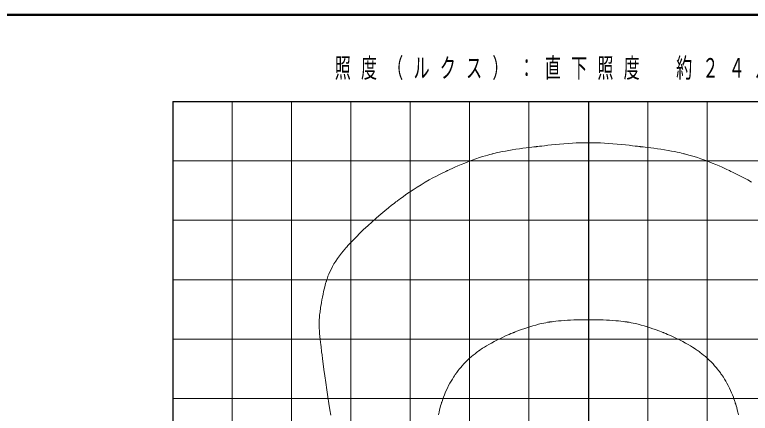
# Model space of a CAD drawing. Units: millimetres on the paper, scale 1:30. Extents: x 1315 to 1680, y -330 to -40.
# Drawn here: x 1550.8 to 1633.5, y -84.8 to -40 of the extents above; entities that cross this region are included whole.
import ezdxf

# ---------------------------------------------------------------- set-up
doc = ezdxf.new("R2010")
doc.units = ezdxf.units.MM
doc.layers.add('1_300', color=7, linetype='Continuous', lineweight=13)
doc.layers.add('NAKAMURA図枠', color=7, linetype='Continuous', lineweight=13)
doc.styles.add('ＭＳ ゴシック', font='')
doc.styles.get('ＭＳ ゴシック').set_extended_font_data('MS Gothic')

msp = doc.modelspace()

# ---------------------------------------------------------------- linework, layer by layer
at = {"layer": '1_300', "color": 2, "lineweight": 25}
for q in [(1661.977, -49.742), (1568.537, -156.53)]:
    msp.add_line((1568.537, -49.742), q, dxfattribs=at)
at = {"layer": '1_300', "color": 70}
for p, q in [((1575.217, -49.742), (1575.217, -156.53)), ((1581.891, -49.742), (1581.891, -156.53)), ((1588.571, -49.742), (1588.571, -156.53)), ((1595.231, -49.742), (1595.231, -156.53)), ((1601.911, -49.742), (1601.911, -156.53)), ((1608.578, -49.742), (1608.578, -156.53)), ((1621.932, -49.742), (1621.932, -156.53)), ((1628.613, -49.742), (1628.613, -156.53)), ((1568.537, -56.423), (1661.977, -56.423)), ((1568.537, -63.097), (1661.977, -63.097)), ((1568.537, -69.777), (1661.977, -69.777)), ((1568.537, -76.444), (1661.977, -76.444)), ((1568.537, -83.124), (1661.977, -83.124))]:
    msp.add_line(p, q, dxfattribs=at)
at = {"layer": '1_300', "color": 1, "lineweight": 25}
msp.add_line((1615.258, -49.742), (1615.258, -156.53), dxfattribs=at)
at = {"layer": '1_300', "color": 4}
for points in [[(1586.315, -85.008), (1586.203, -84.392), (1586.105, -83.691), (1585.979, -82.935), (1585.867, -82.137), (1585.74, -81.338), (1585.642, -80.568), (1585.544, -79.854), (1585.46, -79.224), (1585.376, -78.677), (1585.32, -78.229), (1585.278, -77.893), (1585.25, -77.655), (1585.236, -77.515), (1585.236, -77.473), (1585.222, -77.417), (1585.208, -77.291), (1585.18, -77.081), (1585.152, -76.801), (1585.124, -76.493), (1585.082, -76.171), (1585.054, -75.834), (1585.026, -75.512), (1585.012, -75.204), (1584.998, -74.924), (1584.998, -74.672), (1584.998, -74.448), (1585.012, -74.238), (1585.026, -74.056), (1585.04, -73.902), (1585.054, -73.776), (1585.054, -73.678), (1585.068, -73.622), (1585.068, -73.594), (1585.068, -73.58), (1585.082, -73.523), (1585.096, -73.411), (1585.11, -73.271), (1585.138, -73.089), (1585.166, -72.865), (1585.208, -72.613), (1585.25, -72.333), (1585.306, -72.025), (1585.362, -71.717), (1585.432, -71.409), (1585.488, -71.101), (1585.558, -70.834), (1585.628, -70.582), (1585.684, -70.372), (1585.726, -70.19), (1585.768, -70.078), (1585.796, -69.994), (1585.796, -69.966), (1585.81, -69.938), (1585.824, -69.868), (1585.867, -69.742), (1585.922, -69.588), (1585.993, -69.378), (1586.091, -69.14), (1586.203, -68.888), (1586.343, -68.608), (1586.497, -68.299), (1586.665, -67.991), (1586.861, -67.683), (1587.071, -67.375), (1587.295, -67.081), (1587.505, -66.801), (1587.701, -66.563), (1587.869, -66.353), (1588.009, -66.199), (1588.093, -66.115), (1588.121, -66.073), (1588.149, -66.045), (1588.233, -65.947), (1588.373, -65.793), (1588.583, -65.569), (1588.85, -65.288), (1589.186, -64.952), (1589.564, -64.56), (1589.998, -64.14), (1590.474, -63.706), (1590.964, -63.258), (1591.455, -62.823), (1591.945, -62.403), (1592.393, -62.025), (1592.799, -61.689), (1593.149, -61.409), (1593.429, -61.199), (1593.625, -61.031), (1593.751, -60.947), (1593.794, -60.905), (1593.835, -60.877), (1593.962, -60.793), (1594.158, -60.639), (1594.424, -60.443), (1594.76, -60.204), (1595.138, -59.938), (1595.558, -59.658), (1596.006, -59.378), (1596.455, -59.098), (1596.917, -58.818), (1597.365, -58.566), (1597.785, -58.328), (1598.177, -58.132), (1598.527, -57.95), (1598.835, -57.795), (1599.073, -57.683), (1599.242, -57.599), (1599.354, -57.543), (1599.382, -57.529), (1599.424, -57.515), (1599.536, -57.459), (1599.704, -57.375), (1599.942, -57.277), (1600.236, -57.137), (1600.572, -56.997), (1600.95, -56.829), (1601.356, -56.661), (1601.777, -56.507), (1602.197, -56.339), (1602.617, -56.199), (1603.009, -56.059), (1603.373, -55.947), (1603.695, -55.849), (1603.975, -55.765), (1604.2, -55.709), (1604.354, -55.667), (1604.452, -55.639), (1604.494, -55.625), (1604.522, -55.625), (1604.62, -55.597), (1604.788, -55.555), (1604.998, -55.499), (1605.278, -55.443), (1605.586, -55.373), (1605.936, -55.317), (1606.314, -55.247), (1606.706, -55.177), (1607.113, -55.12), (1607.505, -55.065), (1607.897, -55.008), (1608.261, -54.966), (1608.597, -54.924), (1608.891, -54.882), (1609.115, -54.854), (1609.297, -54.84), (1609.409, -54.826), (1609.438, -54.812), (1609.479, -54.812), (1609.591, -54.798), (1609.76, -54.784), (1610.012, -54.756), (1610.32, -54.714), (1610.684, -54.672), (1611.104, -54.63), (1611.552, -54.588), (1612.014, -54.532), (1612.505, -54.49), (1612.995, -54.462), (1613.457, -54.434), (1613.891, -54.406), (1614.283, -54.392), (1614.619, -54.378), (1614.9, -54.378), (1615.096, -54.378), (1615.222, -54.378), (1615.264, -54.378), (1615.306, -54.378), (1615.432, -54.378), (1615.628, -54.378), (1615.908, -54.378), (1616.244, -54.392), (1616.636, -54.406), (1617.07, -54.434), (1617.533, -54.462), (1618.023, -54.49), (1618.513, -54.532), (1618.975, -54.588), (1619.423, -54.63), (1619.843, -54.672), (1620.208, -54.714), (1620.516, -54.756), (1620.768, -54.784), (1620.936, -54.798), (1621.048, -54.812), (1621.09, -54.812), (1621.118, -54.826), (1621.23, -54.84), (1621.412, -54.854), (1621.636, -54.882), (1621.93, -54.924), (1622.266, -54.966), (1622.631, -55.008), (1623.023, -55.065), (1623.415, -55.12), (1623.821, -55.177), (1624.213, -55.247), (1624.591, -55.317), (1624.941, -55.373), (1625.249, -55.443), (1625.53, -55.499), (1625.74, -55.555), (1625.908, -55.597), (1626.006, -55.625), (1626.034, -55.625), (1626.076, -55.639), (1626.174, -55.667), (1626.328, -55.709), (1626.552, -55.765), (1626.832, -55.849), (1627.154, -55.947), (1627.518, -56.059), (1627.911, -56.199), (1628.331, -56.339), (1628.751, -56.507), (1629.171, -56.661), (1629.577, -56.829), (1629.955, -56.997), (1630.291, -57.137), (1630.586, -57.277), (1630.824, -57.375), (1630.992, -57.459), (1631.104, -57.515), (1631.146, -57.529), (1631.174, -57.543), (1631.286, -57.599), (1631.454, -57.683), (1631.692, -57.795), (1632, -57.95), (1632.35, -58.132), (1632.742, -58.328), (1633.163, -58.566), (1633.611, -58.818)], [(1598.401, -84.966), (1598.471, -84.672), (1598.527, -84.392), (1598.597, -84.139), (1598.653, -83.929), (1598.709, -83.761), (1598.751, -83.649), (1598.765, -83.565), (1598.779, -83.537), (1598.779, -83.523), (1598.807, -83.439), (1598.849, -83.327), (1598.905, -83.159), (1598.975, -82.963), (1599.073, -82.725), (1599.172, -82.473), (1599.284, -82.207), (1599.41, -81.941), (1599.55, -81.675), (1599.69, -81.409), (1599.83, -81.17), (1599.97, -80.946), (1600.082, -80.736), (1600.194, -80.568), (1600.292, -80.442), (1600.362, -80.344), (1600.404, -80.288), (1600.418, -80.26), (1600.432, -80.246), (1600.474, -80.19), (1600.544, -80.092), (1600.642, -79.966), (1600.754, -79.812), (1600.908, -79.63), (1601.076, -79.434), (1601.258, -79.224), (1601.468, -79.014), (1601.679, -78.803), (1601.903, -78.607), (1602.113, -78.411), (1602.323, -78.243), (1602.519, -78.089), (1602.687, -77.949), (1602.827, -77.851), (1602.939, -77.767), (1602.995, -77.725), (1603.023, -77.711), (1603.051, -77.697), (1603.107, -77.655), (1603.219, -77.571), (1603.373, -77.473), (1603.569, -77.347), (1603.793, -77.207), (1604.059, -77.053), (1604.354, -76.899), (1604.662, -76.731), (1604.97, -76.563), (1605.292, -76.409), (1605.6, -76.269), (1605.88, -76.128), (1606.146, -76.016), (1606.37, -75.918), (1606.552, -75.834), (1606.692, -75.778), (1606.776, -75.75), (1606.804, -75.736), (1606.832, -75.722), (1606.902, -75.694), (1607.043, -75.638), (1607.225, -75.568), (1607.449, -75.484), (1607.715, -75.372), (1608.009, -75.274), (1608.331, -75.162), (1608.667, -75.064), (1609.003, -74.952), (1609.339, -74.868), (1609.662, -74.784), (1609.97, -74.7), (1610.236, -74.644), (1610.474, -74.602), (1610.656, -74.56), (1610.796, -74.546), (1610.894, -74.532), (1610.922, -74.518), (1610.95, -74.518), (1611.034, -74.504), (1611.174, -74.49), (1611.37, -74.462), (1611.608, -74.434), (1611.888, -74.406), (1612.197, -74.378), (1612.533, -74.35), (1612.897, -74.322), (1613.247, -74.308), (1613.611, -74.294), (1613.947, -74.294), (1614.269, -74.294), (1614.549, -74.28), (1614.802, -74.28), (1614.998, -74.28), (1615.138, -74.28), (1615.236, -74.28), (1615.264, -74.28), (1615.292, -74.28), (1615.39, -74.28), (1615.53, -74.28), (1615.726, -74.28), (1615.978, -74.28), (1616.258, -74.294), (1616.58, -74.294), (1616.916, -74.294), (1617.281, -74.308), (1617.631, -74.322), (1617.995, -74.35), (1618.331, -74.378), (1618.639, -74.406), (1618.919, -74.434), (1619.157, -74.462), (1619.353, -74.49), (1619.493, -74.504), (1619.577, -74.518), (1619.605, -74.518), (1619.633, -74.532), (1619.717, -74.546), (1619.858, -74.56), (1620.054, -74.602), (1620.292, -74.644), (1620.558, -74.7), (1620.866, -74.784), (1621.188, -74.868), (1621.524, -74.952), (1621.86, -75.064), (1622.196, -75.162), (1622.518, -75.274), (1622.813, -75.372), (1623.079, -75.484), (1623.303, -75.568), (1623.485, -75.638), (1623.625, -75.694), (1623.695, -75.722), (1623.723, -75.736), (1623.751, -75.75), (1623.835, -75.778), (1623.975, -75.834), (1624.157, -75.918), (1624.381, -76.016), (1624.647, -76.128), (1624.927, -76.269), (1625.236, -76.409), (1625.558, -76.563), (1625.866, -76.731), (1626.174, -76.899), (1626.468, -77.053), (1626.734, -77.207), (1626.958, -77.347), (1627.154, -77.473), (1627.308, -77.571), (1627.42, -77.655), (1627.476, -77.697), (1627.504, -77.711), (1627.532, -77.725), (1627.588, -77.767), (1627.7, -77.851), (1627.84, -77.949), (1628.009, -78.089), (1628.205, -78.243), (1628.415, -78.411), (1628.625, -78.607), (1628.849, -78.803), (1629.059, -79.014), (1629.269, -79.224), (1629.451, -79.434), (1629.619, -79.63), (1629.773, -79.812), (1629.885, -79.966), (1629.983, -80.092), (1630.053, -80.19), (1630.095, -80.246), (1630.109, -80.26), (1630.123, -80.288), (1630.165, -80.344), (1630.235, -80.442), (1630.333, -80.568), (1630.445, -80.736), (1630.558, -80.946), (1630.698, -81.17), (1630.838, -81.409), (1630.978, -81.675), (1631.118, -81.941), (1631.244, -82.207), (1631.356, -82.473), (1631.454, -82.725), (1631.552, -82.963), (1631.622, -83.159), (1631.678, -83.327), (1631.72, -83.439), (1631.748, -83.523), (1631.748, -83.537), (1631.762, -83.565), (1631.776, -83.649), (1631.818, -83.761), (1631.874, -83.929), (1631.93, -84.139), (1632, -84.392), (1632.056, -84.672), (1632.126, -84.966)]]:
    msp.add_lwpolyline(points, dxfattribs=at)
at = {"layer": 'NAKAMURA図枠', "lineweight": 50}
msp.add_line((1680, -40), (1315, -40), dxfattribs=at)

# ---------------------------------------------------------------- texts
at = {"layer": '1_300', "insert": (1586.758, -46.114), "char_height": 2.199, "attachment_point": 4, "style": 'ＭＳ ゴシック'}
msp.add_mtext('\\T1.64;\\W0.6;照度（ルクス）：直下照度\u3000約２４ルクス', dxfattribs=at)

doc.saveas('drawing.dxf')
